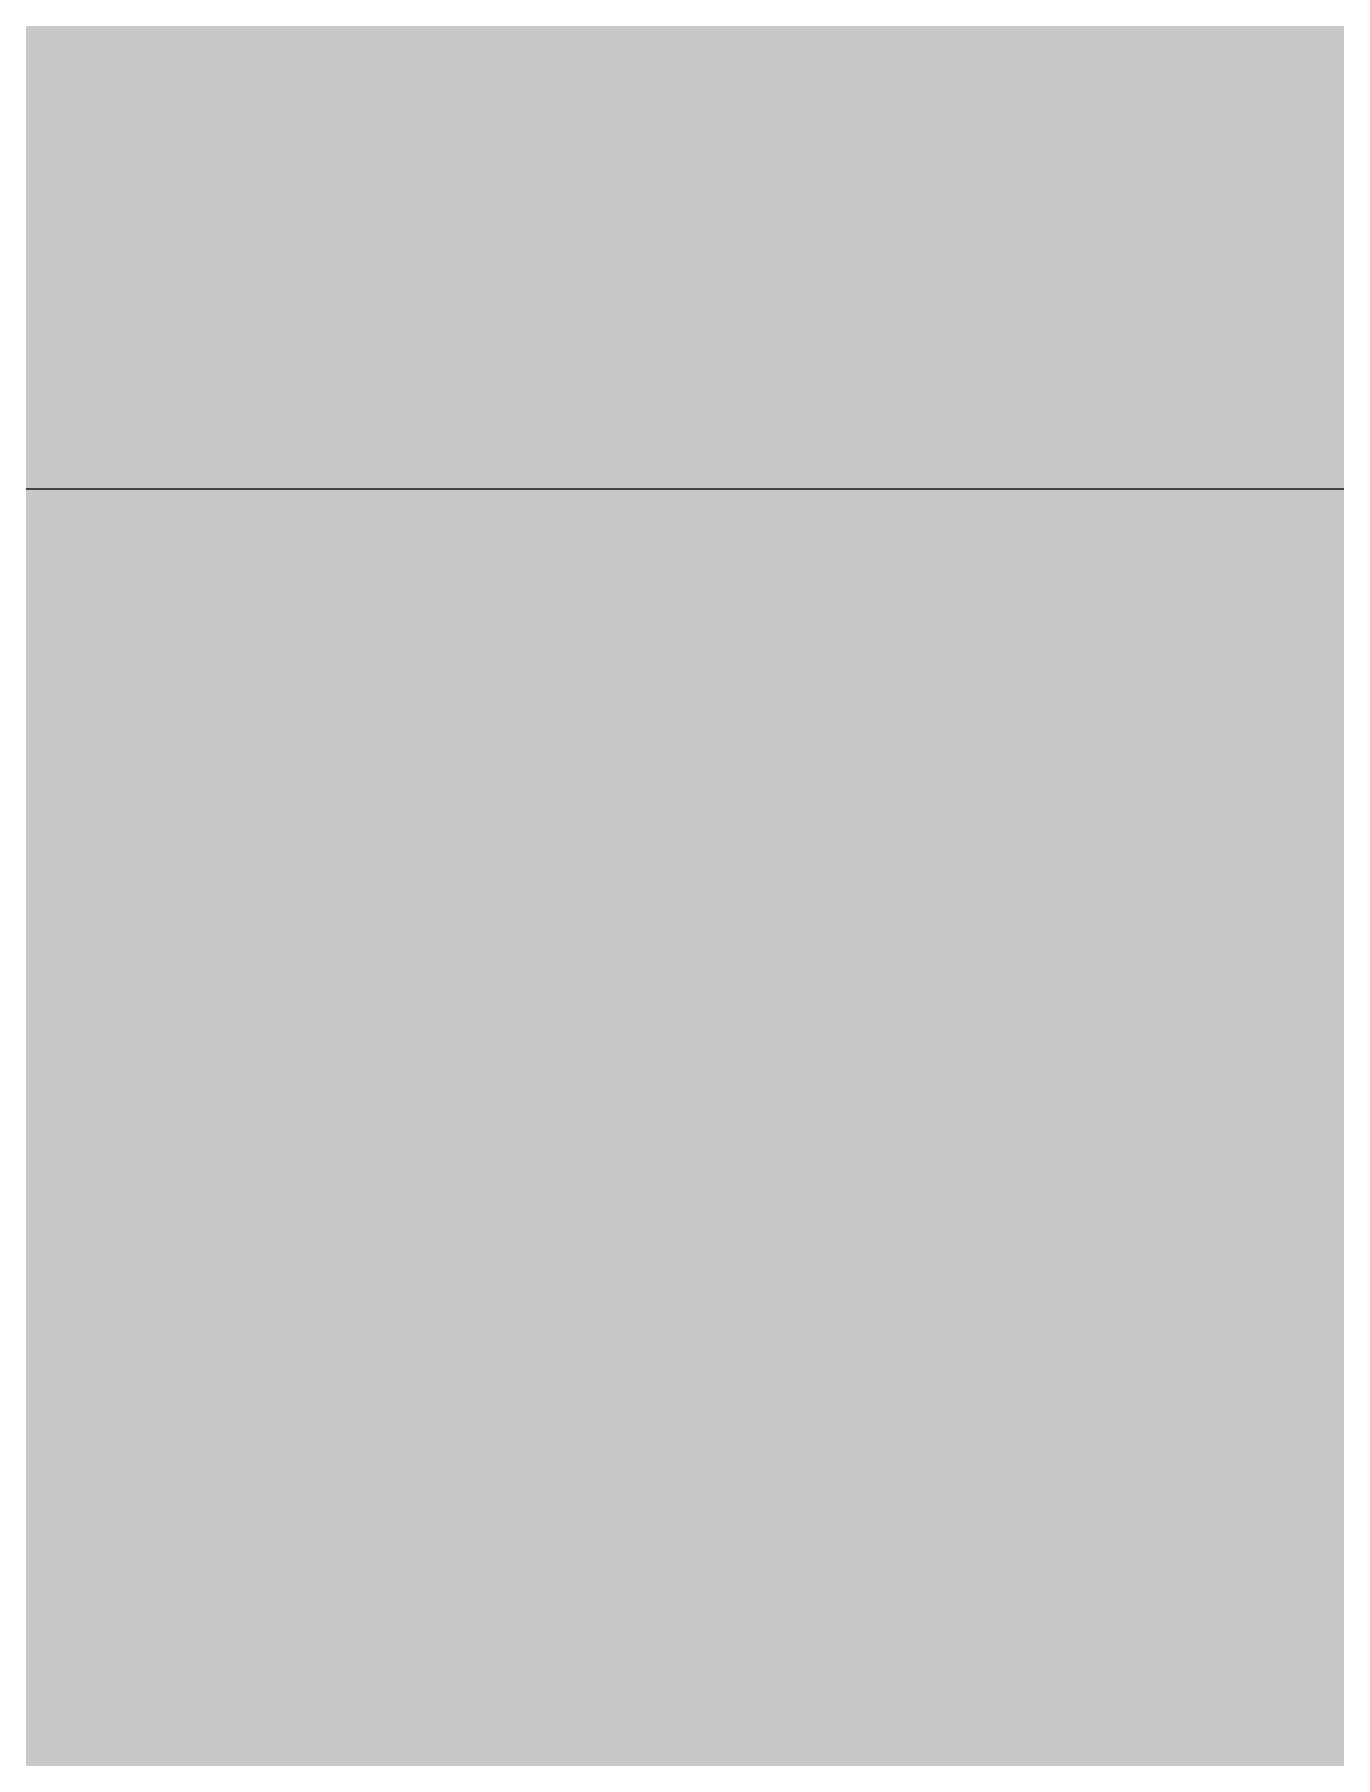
# Model space of a CAD drawing. Header units: millimetres. Extents: x -248073 to 8952771, y -150083 to 710860.
# Drawn here: x -33.04 to -0.66, y 126218.44 to 126261.31 of the extents above; entities that cross this region are included whole.
import ezdxf

# ---------------------------------------------------------------- set-up
doc = ezdxf.new("R2010")
doc.units = ezdxf.units.MM
doc.linetypes.add('CENTER', pattern=[2, 1.25, -0.25, 0.25, -0.25])
for name, color, linetype, lineweight in [('АР_Окна БЛОК', 250, 'Continuous', 13), ('АР_Оси', 193, 'Continuous', 9), ('АР_Штриховка монолит', 250, 'Continuous', 9)]:
    doc.layers.add(name, color=color, linetype=linetype, lineweight=lineweight)

# ---------------------------------------------------------------- blocks, each defined once
blk = doc.blocks.new('*U410')
h = blk.add_hatch(color=8)
h.dxf.hatch_style = 1
h.paths.add_polyline_path([(-1310, 140.028), (0, 140.028), (0, -220), (-1310, -220)])

msp = doc.modelspace()

# ---------------------------------------------------------------- hatches: boundary and pattern name
at = {"layer": 'АР_Штриховка монолит', "ltscale": 100}
h = msp.add_hatch(dxfattribs=at)
h.set_pattern_fill('ANSI35', color=8, scale=700)
h.set_pattern_definition([(45, (-944996.7, 169831.52), (-123.743687, 123.743687), []), (45, (-944872.95, 169831.52), (-123.743687, 123.743687), [218.75, -43.75, 0, -43.75])])
h.paths.add_polyline_path([(100, 129410), (-100, 129410), (-99.983, 119900), (12053.197, 119900), (12053.197, 120100), (100.017, 120100)])

# ---------------------------------------------------------------- linework, layer by layer
at = {"layer": 'АР_Оси', "color": 8, "linetype": 'CENTER', "ltscale": 1000}
msp.add_line((-12563.756, 126250), (71033.409, 126250), dxfattribs=at)

# ---------------------------------------------------------------- block references
at = {"layer": 'АР_Окна БЛОК', "color": 8, "rotation": 270}
msp.add_blockref('*U410', (-40.118, 125254.965), dxfattribs=at)

doc.saveas('drawing.dxf')
